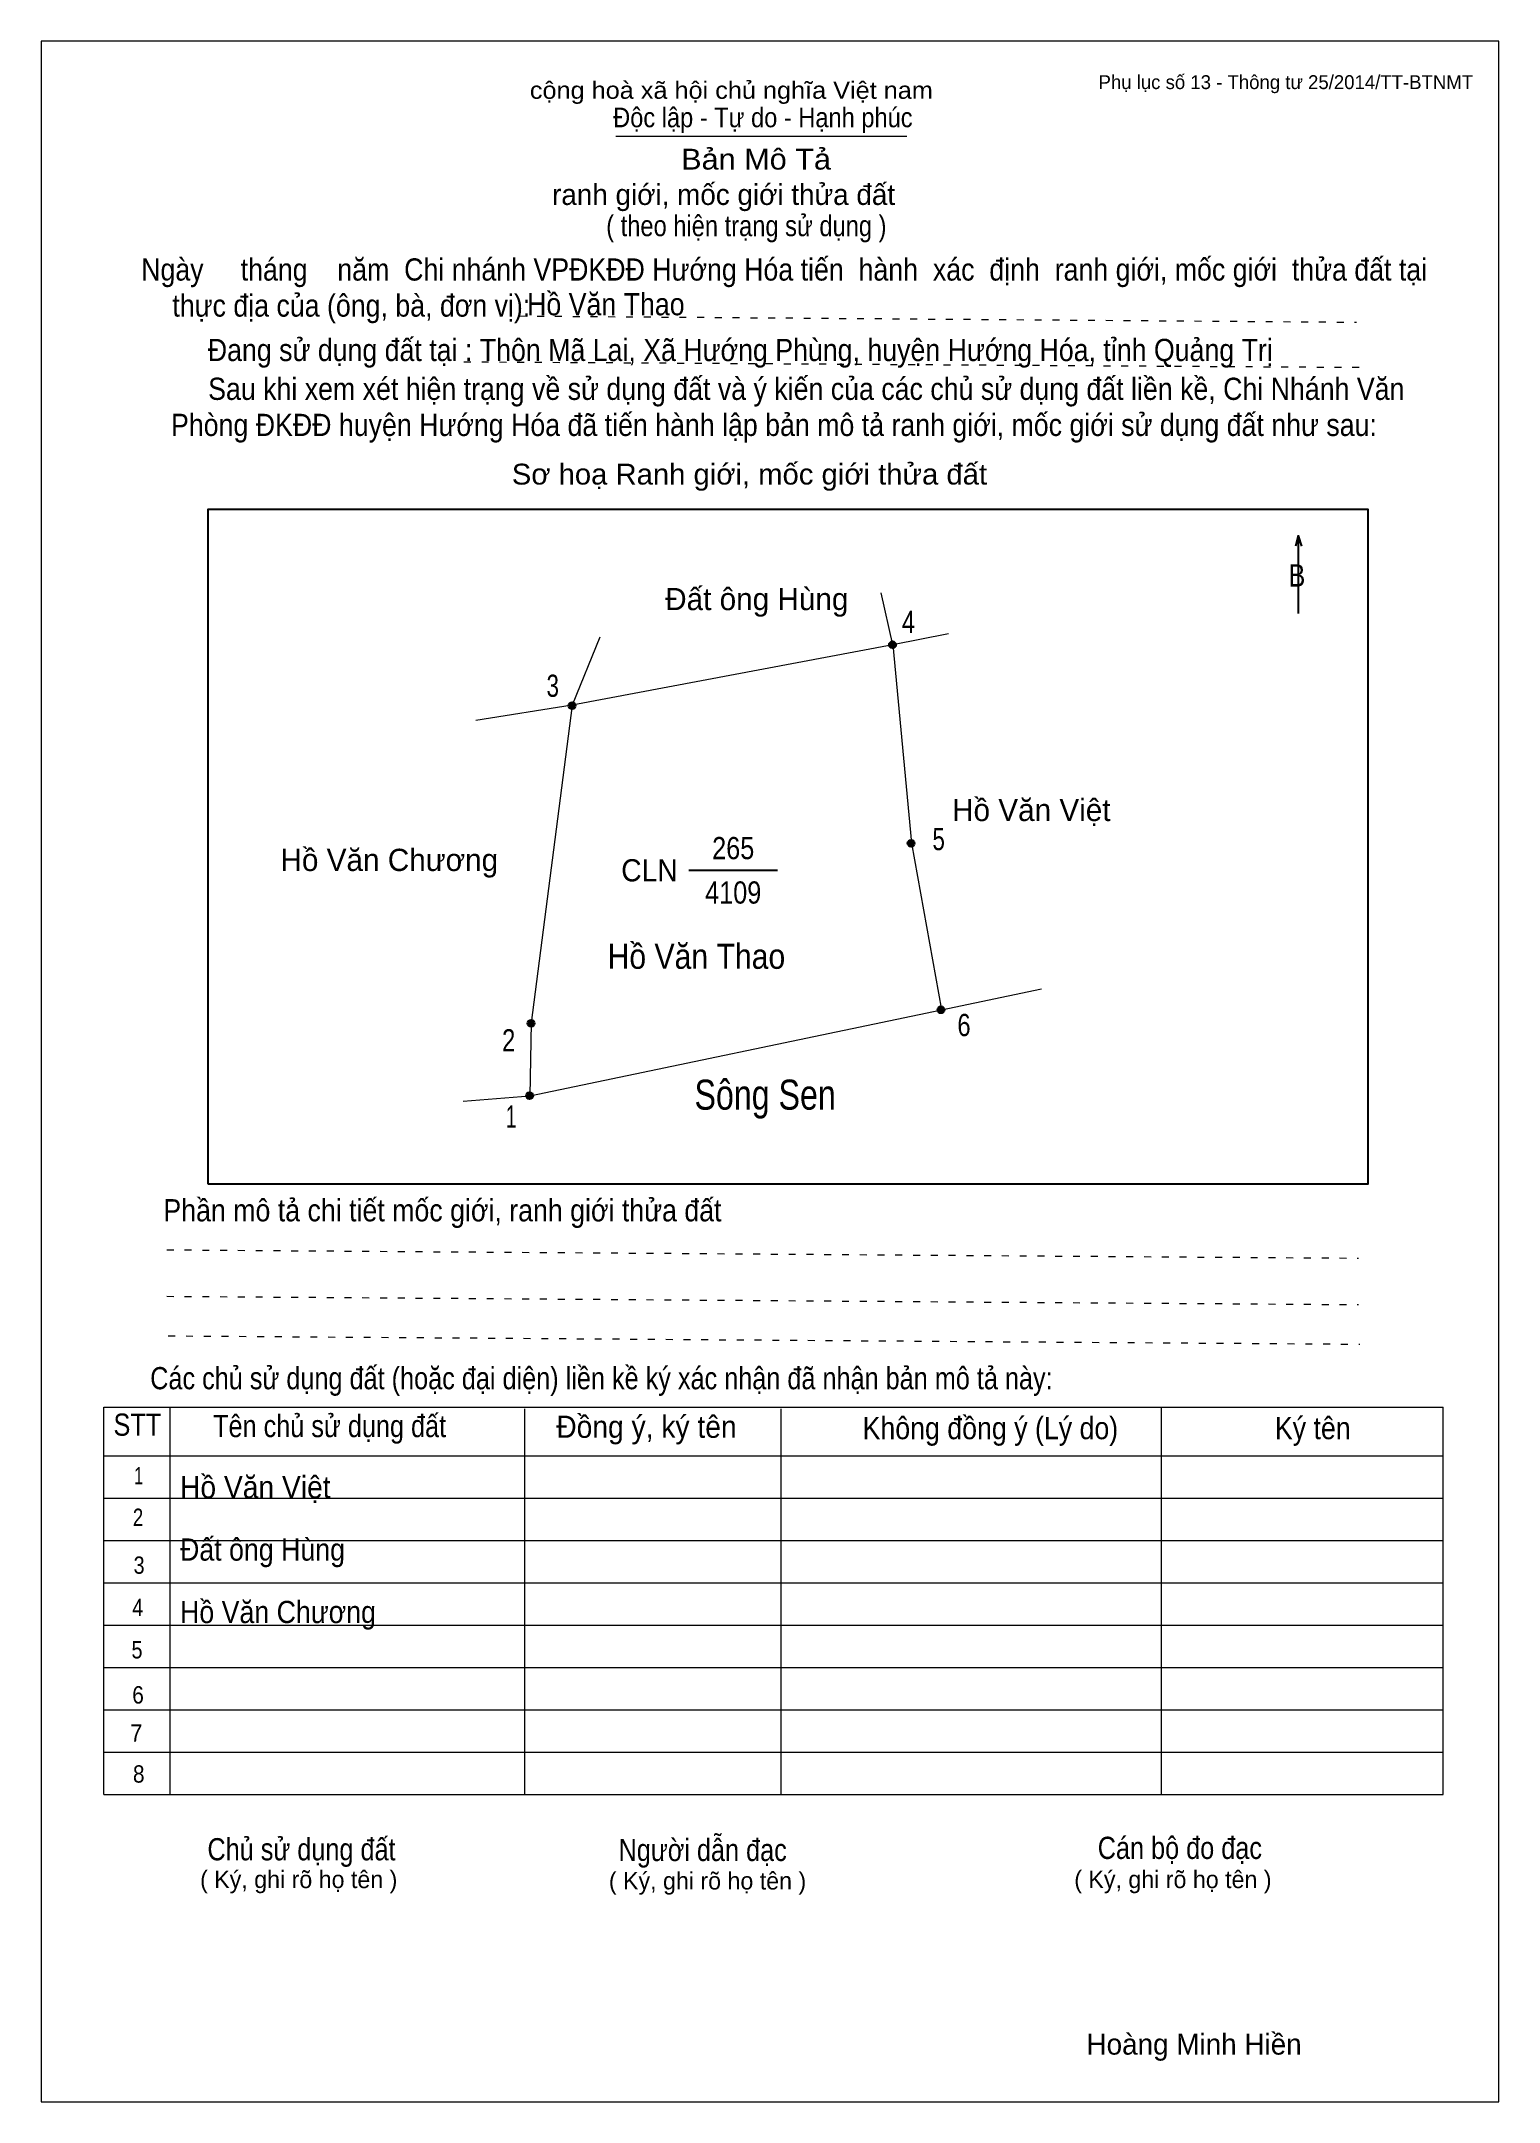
# Model space of a CAD drawing. Header units: centimetres. Extents: x 0 to 21, y 0 to 29.7.
import ezdxf
from ezdxf.enums import TextEntityAlignment as Align

# ---------------------------------------------------------------- set-up
doc = ezdxf.new("R2010")
doc.units = ezdxf.units.CM
doc.header["$LTSCALE"] = 0.13
doc.linetypes.add('DOTTED', pattern=[1.5, 0.3, -1.2])
for name, color, linetype, lineweight in [('1', 7, 'Continuous', 13), ('32', 7, 'Continuous', 25), ('33', 7, 'Continuous', 25), ('6', 7, 'Continuous', 13), ('62', 7, 'Continuous', 13)]:
    doc.layers.add(name, color=color, linetype=linetype, lineweight=lineweight)
for name, color, linetype in [('2', 7, 'Continuous'), ('34', 7, 'Continuous'), ('63', 7, 'Continuous')]:
    doc.layers.add(name, color=color, linetype=linetype)

msp = doc.modelspace()

# ---------------------------------------------------------------- hatches: boundary and pattern name
at = {"layer": '32'}
for points in [[(12.315, 21.0004, 1), (12.215, 21.0004, 1)], [(7.6989, 20.1237, 1), (7.5989, 20.1237, 1)], [(12.5833, 18.1403, 1), (12.4833, 18.1403, 1)], [(13.0146, 15.7391, 1), (12.9146, 15.7391, 1)], [(7.1072, 15.5427, 1), (7.0072, 15.5427, 1)], [(7.0863, 14.5004, 1), (6.9863, 14.5004, 1)]]:
    msp.add_hatch(color=256, dxfattribs=at).paths.add_polyline_path(points)

# ---------------------------------------------------------------- linework, layer by layer
at = {"layer": '1'}
msp.add_lwpolyline([(21, 0), (21, 29.7), (0, 29.7), (0, 0)], close=True, dxfattribs=at)
at = {"layer": '32'}
for centre in [(12.265, 21.0004), (7.6489, 20.1237), (12.5333, 18.1403), (12.9646, 15.7391), (7.0572, 15.5427), (7.0363, 14.5004)]:
    msp.add_circle(centre, 0.05, dxfattribs=at)
at = {"layer": '33'}
msp.add_line((9.33, 17.75), (10.61, 17.75), dxfattribs=at)
at = {"layer": '6'}
for p, q in [((12.27, 21), (12.1, 21.75)), ((8.05, 21.11), (7.65, 20.13)), ((7.65, 20.13), (6.26, 19.91)), ((6.08, 14.42), (7.04, 14.5))]:
    msp.add_line(p, q, dxfattribs=at)
for points in [[(13.07, 21.16), (12.27, 21), (7.65, 20.13), (7.06, 15.55), (7.04, 14.5), (12.97, 15.74), (14.41, 16.04)], [(12.27, 21), (12.54, 18.14), (12.97, 15.74)]]:
    msp.add_lwpolyline(points, dxfattribs=at)
at = {"layer": '62'}
for p, q in [((8.28, 28.33), (12.47, 28.33)), ((0.9, 10.01), (20.2, 10.01)), ((0.9, 4.43), (0.9, 10.01)), ((1.86, 4.43), (1.86, 10.01)), ((6.97, 4.43), (6.97, 9.99)), ((10.66, 4.43), (10.66, 9.99)), ((16.14, 4.43), (16.14, 10.01)), ((20.2, 4.43), (20.2, 10.01)), ((0.9, 9.31), (20.2, 9.31)), ((0.9, 8.7), (20.2, 8.7)), ((0.9, 8.09), (20.2, 8.09)), ((0.9, 7.48), (20.2, 7.48)), ((0.9, 6.87), (20.2, 6.87)), ((0.9, 6.26), (20.2, 6.26)), ((0.9, 5.65), (20.2, 5.65)), ((0.9, 5.04), (20.2, 5.04)), ((0.9, 4.43), (20.2, 4.43))]:
    msp.add_line(p, q, dxfattribs=at)
at = {"layer": '62', "linetype": 'DOTTED'}
for p, q in [((6.89, 25.74), (18.95, 25.65)), ((6.09, 25.08), (19.04, 25)), ((1.81, 12.28), (18.98, 12.16)), ((1.81, 11.61), (18.98, 11.49)), ((1.83, 11.04), (19, 10.92))]:
    msp.add_line(p, q, dxfattribs=at)
at = {"layer": '62', "lineweight": 25}
for p, q in [((18.11, 22.58), (18.11, 21.45)), ((18.11, 22.57), (18.07, 22.42)), ((18.11, 22.57), (18.16, 22.42))]:
    msp.add_line(p, q, dxfattribs=at)
msp.add_lwpolyline([(2.4, 13.23), (19.12, 13.23), (19.12, 22.95), (2.4, 22.95)], close=True, dxfattribs=at)

# ---------------------------------------------------------------- texts
at = {"layer": '2', "width": 0.9}
msp.add_text('Hồ Văn Thao', height=0.3609, dxfattribs=at).set_placement((8.16, 16.33))
at = {"layer": '2', "width": 0.8}
msp.add_text('Sông Sen', height=0.4331, dxfattribs=at).set_placement((10.43, 14.3), align=Align.CENTER)
at = {"layer": '32'}
for s, width, p in [('4', 0.8, (12.495, 21.17)), ('3', 0.75, (7.37, 20.25)), ('5', 0.75, (12.93, 18.04)), ('2', 0.8, (6.735, 15.14)), ('6', 0.8, (13.295, 15.36)), ('1', 0.65, (6.77, 14.04))]:
    msp.add_text(s, height=0.32, dxfattribs=dict(at, width=width)).set_placement(p, align=Align.CENTER)
at = {"layer": '33'}
for s, p in [('Đất ông Hùng', (10.31, 21.5)), ('Hồ Văn Việt', (14.265, 18.46)), ('Hồ Văn Chương', (5.015, 17.74))]:
    msp.add_text(s, height=0.32, dxfattribs=at).set_placement(p, align=Align.CENTER)
at = {"layer": '33', "width": 0.85}
for s, p in [('265', (9.97, 17.91)), ('4109', (9.97, 17.27))]:
    msp.add_text(s, height=0.32, dxfattribs=at).set_placement(p, align=Align.CENTER)
at = {"layer": '33', "width": 0.95}
msp.add_text('CLN', height=0.32, dxfattribs=at).set_placement((9.17, 17.59), align=Align.RIGHT)
at = {"layer": '34'}
for s, width, p in [('Hồ Văn Thao', 0.9, (7, 25.75)), ('Hồ Văn Việt', 0.95, (2, 8.7)), ('Đất ông Hùng', 0.9, (2, 7.8)), ('Hồ Văn Chương', 0.9, (2, 6.9))]:
    msp.add_text(s, height=0.32, dxfattribs=dict(at, width=width)).set_placement(p)
at = {"layer": '62'}
for s, height, width, p in [('cộng hoà xã hội chủ nghĩa Việt nam', 0.2474, 1.1, (7.04, 28.87)), ('Độc lập - Tự do - Hạnh phúc', 0.2828, 0.9, (8.24, 28.46)), ('Bản Mô Tả', 0.3, 1.1, (9.22, 27.85)), ('( theo hiện trạng sử dụng )', 0.3, 0.85, (8.14, 26.89)), ('Ngày     tháng    năm  Chi nhánh VPĐKĐĐ Hướng Hóa tiến  hành  xác  định  ranh giới, mốc giới  thửa đất tại ', 0.32, 0.9, (1.44, 26.25)), ('thực địa của (ông, bà, đơn vị): ', 0.32, 0.9, (1.89, 25.73)), ('Đang sử dụng đất tại : Thôn Mã Lai, Xã Hướng Phùng, huyện Hướng Hóa, tỉnh Quảng Trị', 0.32, 0.9, (2.4, 25.09)), ('     Sau khi xem xét hiện trạng về sử dụng đất và ý kiến của các chủ sử dụng đất liền kề, Chi Nhánh Văn ', 0.32, 0.9, (1.87, 24.53)), ('Phòng ĐKĐĐ huyện Hướng Hóa đã tiến hành lập bản mô tả ranh giới, mốc giới sử dụng đất như sau:', 0.32, 0.9, (1.87, 24.01)), ('Sơ hoạ Ranh giới, mốc giới thửa đất', 0.3, 1.05, (6.78, 23.31)), ('B', 0.32, 0.85, (17.97, 21.84)), ('Phần mô tả chi tiết mốc giới, ranh giới thửa đất ', 0.32, 0.9, (1.76, 12.69)), ('Các chủ sử dụng đất (hoặc đại diện) liền kề ký xác nhận đã nhận bản mô tả này:', 0.32, 0.85, (1.57, 10.27))]:
    msp.add_text(s, height=height, dxfattribs=dict(at, width=width)).set_placement(p)
msp.add_text('ranh giới, mốc giới thửa đất', height=0.3, dxfattribs=at).set_placement((7.36, 27.34))
for s, height, width, p in [('STT', 0.32, 0.85, (1.385, 9.6)), ('Tên chủ sử dụng đất', 0.32, 0.85, (4.155, 9.58)), ('Đồng ý, ký tên', 0.32, 0.95, (8.72, 9.57)), ('Không đồng ý (Lý do)', 0.32, 0.9, (13.675, 9.55)), ('Ký tên', 0.32, 0.9, (18.32, 9.55)), ('1', 0.25, 0.7, (1.405, 8.9)), ('2', 0.25, 0.8, (1.395, 8.3)), ('3', 0.25, 0.85, (1.41, 7.61)), ('4', 0.25, 0.85, (1.39, 7)), ('5', 0.25, 0.85, (1.38, 6.39)), ('6', 0.25, 0.9, (1.395, 5.74)), ('7', 0.25, 0.95, (1.37, 5.19)), ('8', 0.25, 0.9, (1.405, 4.6)), ('Người dẫn đạc', 0.32, 0.85, (9.53, 3.47)), ('Chủ sử dụng đất', 0.32, 0.85, (3.75, 3.48)), ('Cán bộ đo đạc', 0.32, 0.85, (16.405, 3.5))]:
    msp.add_text(s, height=height, dxfattribs=dict(at, width=width)).set_placement(p, align=Align.CENTER)
for p in [(3.71, 3.08), (9.6, 3.06), (16.305, 3.08)]:
    msp.add_text('( Ký, ghi rõ họ tên )', height=0.25, dxfattribs=at).set_placement(p, align=Align.CENTER)
at = {"layer": '63'}
msp.add_text('Phụ lục số 13 - Thông tư 25/2014/TT-BTNMT', height=0.2, dxfattribs=at).set_placement((20.63, 29.01), align=Align.RIGHT)
msp.add_text('Hoàng Minh Hiền', height=0.3, dxfattribs=at).set_placement((16.61, 0.68), align=Align.CENTER)

doc.saveas('drawing.dxf')
